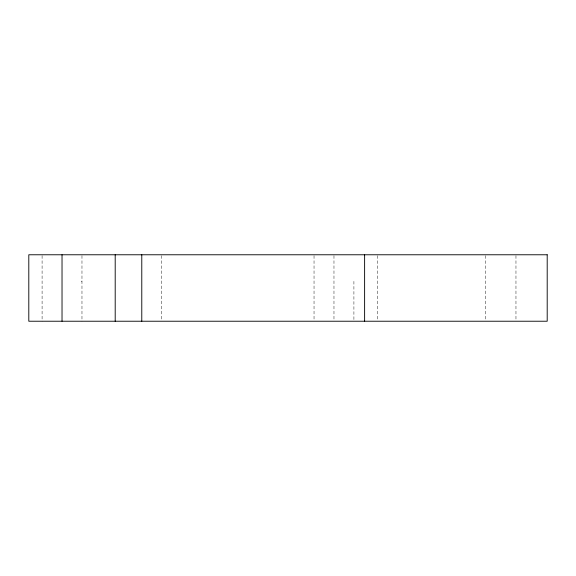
<?xml version="1.0" encoding="UTF-8"?>
<svg xmlns="http://www.w3.org/2000/svg" width="576" height="576" viewBox="0 0 576 576"><rect width="100%" height="100%" fill="white"/><g stroke="black" fill="none" stroke-linecap="round" stroke-linejoin="round"><path stroke-width="0.43" stroke-dasharray="2.88 2.16" d="M81.288 281.354L81.972 281.354M515.966 255.665L515.966 320.335M485.539 255.665L485.539 320.335M377.734 255.665L377.734 320.335M353.909 281.354L353.909 320.342M333.972 255.665L333.972 320.335M314.035 255.665L314.035 320.335M161.726 255.665L161.726 320.335M81.972 255.658L81.972 321.228M42.091 255.665L42.091 321.228"/><path stroke-width="0.86" d="M364.615 254.772L364.615 321.228M141.782 254.772L141.782 321.228M115.2 254.772L115.2 321.228M62.028 254.772L62.028 321.228M547.2 254.772L28.8 254.772L28.8 321.228L547.2 321.228L547.2 254.772"/></g></svg>
